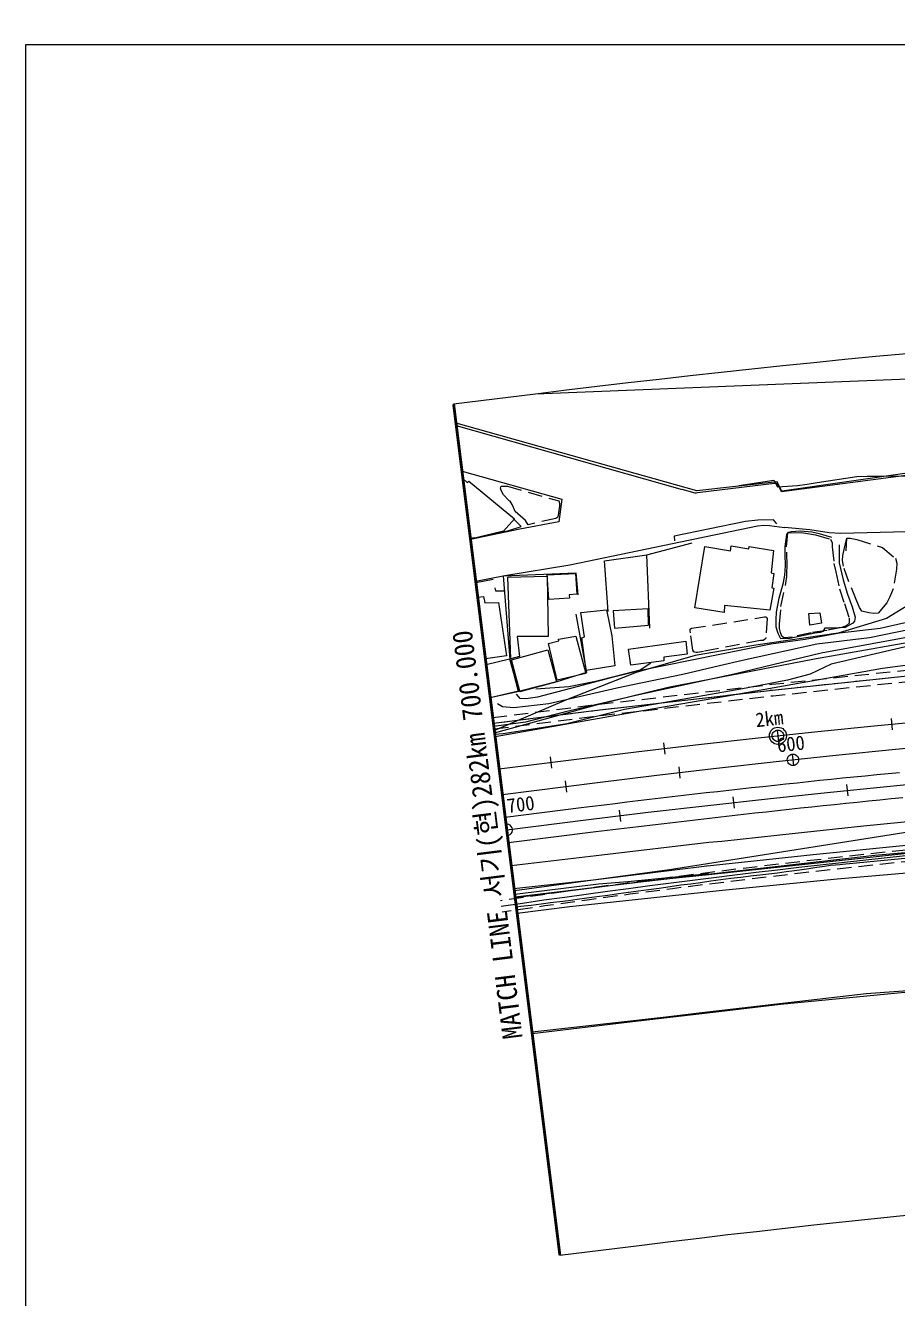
# Model space of a CAD drawing. Header units: millimetres. Extents: x 5094 to 5890, y 1103 to 1809.
# Drawn here: x 5093.9 to 5246.4, y 1399.7 to 1622.4 of the extents above; entities that cross this region are included whole.
import ezdxf
from ezdxf.enums import TextEntityAlignment as Align
from ezdxf.xclip import XClip

# ---------------------------------------------------------------- set-up
doc = ezdxf.new("R2010")
doc.units = ezdxf.units.MM
doc.header["$LTSCALE"] = 10
doc.header["$MEASUREMENT"] = 0
doc.header["$XCLIPFRAME"] = 2
doc.linetypes.add('A-CENTR01', pattern=[2, 1.25, -0.25, 0.25, -0.25])
doc.linetypes.add('HIDDEN', pattern=[0.375, 0.25, -0.125])
for name, color, linetype in [('TN-CABL', 4, 'Continuous'), ('TN-MACL', 6, 'A-CENTR01'), ('TN-MACT', 6, 'Continuous'), ('TZ-BASE', 253, 'Continuous'), ('TZ-CABL', 4, 'Continuous')]:
    doc.layers.add(name, color=color, linetype=linetype)
doc.layers.add('TX-PAPR', color=2, linetype='Continuous', plot=False)
doc.styles.get("Standard").update_dxf_attribs({"font": 'GulimChe.ttf'})
doc.linetypes.add('ZIGZAG', pattern='A,0.0001,-0.2,[131,ltypeshp.shx,S=0.2,R=0,X=-0.2,Y=0],-0.4,[131,ltypeshp.shx,S=0.2,R=180,X=0.2,Y=0],-0.2', length=0.8001)

# ---------------------------------------------------------------- blocks, each defined once
blk = doc.blocks.new('JD-FJFJFS')
at = {"layer": 'TZ-BASE'}
for p, q in [((67.23, 19.47), (67.42, 17.48)), ((67.23, 19.47), (67.42, 17.48)), ((47.32, 17.44), (47.53, 15.45)), ((47.32, 17.44), (47.53, 15.45)), ((27.43, 15.21), (27.67, 13.22)), ((27.43, 15.21), (27.67, 13.22)), ((7.57, 12.79), (7.82, 10.8)), ((7.57, 12.79), (7.82, 10.8)), ((49.95, 13.24), (50.16, 11.25)), ((30.07, 11.01), (30.3, 9.02)), ((10.21, 8.58), (10.45, 6.6)), ((59.7, 5.92), (59.5, 7.91)), ((39.82, 3.8), (39.6, 5.79)), ((19.97, 1.48), (19.73, 3.46)), ((0.12, -0.99), (-0.12, 0.99))]:
    blk.add_line(p, q, dxfattribs=at)
for points, elevation in [([(40.57, 60.25), (46.69, 61.14), (47.33, 60.02), (50.85, 60.22), (52.53, 60.45), (54.32, 60.74), (61.23, 61.79), (63.03, 61.85), (64.75, 61.87), (68.11, 61.92), (69.79, 61.86), (71.49, 61.86), (74.85, 62.07), (75.89, 63.44), (76.49, 65.05), (76.97, 66.69), (77.4, 68.43), (78.08, 71.1)], 38), ([(177.06, 40.09), (176.78, 41.07), (175.64, 42.75), (174.75, 43.25), (172.72, 43.54), (164.54, 43.56), (157.26, 43.36), (143.61, 42.72), (127.93, 43.02), (122.76, 42.43), (113.42, 41.8), (94.87, 39.56), (82.57, 38.12), (75.33, 37.51), (65.29, 35.24), (58.2, 34.42), (52.2, 33.28), (46.18, 32.47), (23.18, 27.79), (21.52, 27.38)], 41), ([(79.66, 36.89), (63.43, 33.61), (54.26, 32.48), (41.21, 29.64), (37.2, 28.68), (30.77, 27.14), (23.47, 25.65)], 42), ([(176.8, 37.53), (173.82, 38.18), (170.16, 40.05), (168.16, 40.6), (165, 40.66), (152.61, 40.01), (132.93, 39.44), (118.27, 38.84), (108.79, 38.11), (101.44, 37.59), (93.14, 37.16), (77.6, 35.05), (54.98, 30.88), (39.75, 27.23), (25.26, 24.07)], 43), ([(176.21, 35.99), (174.17, 36), (172.2, 36.5), (170.41, 37.46), (168.83, 38.7), (167.84, 39.07), (162.74, 39.32), (152.31, 38.88), (148.13, 38.89), (143.93, 38.93), (137.72, 38.41), (129.26, 38.44), (110.68, 36.86), (96.07, 36.48), (91.99, 35.98), (82.85, 34.5), (76.8, 33.67), (69.76, 32.03), (56.74, 28.97), (53.06, 27.24), (49.08, 26.16), (40.96, 24.61), (27.36, 22.21)], 44), ([(5.07, 24.68), (10.85, 25.07), (15.55, 26.03), (23.33, 27.98), (25.18, 29.23)], 40), ([(21.52, 27.38), (18.2, 26.56), (12.25, 25.01), (5.37, 23.21), (3.36, 22.89), (2.35, 22.95), (1.69, 23.7)], 41), ([(23.47, 25.65), (19.27, 24.8), (7.38, 22.02), (1.25, 21.33), (-0.76, 21.5), (-1.6, 22.05)], 42), ([(25.26, 24.07), (22.56, 23.48), (10.28, 20.61), (3.28, 18.85), (-1.84, 18.11), (-2.27, 18.19)], 43), ([(27.36, 22.21), (20.62, 21.02), (10.52, 18.56), (-0.63, 16.78), (-2.08, 16.66)], 44), ([(219.17, -2.44), (209.88, -2.04), (201.58, -1.66), (193.31, -1.74), (190.32, -1.15), (183.16, -0.85), (176.93, -1.1), (173.83, -1.39), (163.57, -1.23), (158.42, -1.29), (151.18, -0.95), (145.01, -1.26), (140.97, -1.59), (128.69, -0.46), (119.53, -0.25), (58.72, -6.05)], 46), ([(35.35, -7.69), (21.16, -9.1), (16.04, -9.52), (1.41, -11.3)], 45)]:
    blk.add_lwpolyline(points, dxfattribs=dict(at, elevation=elevation))
at = {"layer": 'TZ-BASE', "ltscale": 20, "flags": 128}
blk.add_lwpolyline([(-1.33, 10.67), (12.69, 12.42, -0.041993), (347.78, 25.91)], format="xyb", dxfattribs=at)
at = {"layer": 'TZ-BASE', "flags": 128}
for points in [[(-1.33, 10.67), (12.69, 12.42, -0.041993), (347.78, 25.91)], [(0, 0), (14.32, 1.79, -0.041993), (349.4, 15.28), (349.4, 15.28), (519.06, 7.86), (519.06, 7.86), (698.89, 0)]]:
    blk.add_lwpolyline(points, format="xyb", dxfattribs=at)
at = {"layer": 'TZ-BASE'}
blk.add_lwpolyline([(-0.77, 6.2), (15.85, 8.28, -0.041993), (350.93, 21.77)], format="xyb", dxfattribs=at)
at = {"layer": 'TZ-BASE', "flags": 128}
for points, elevation in [([(52.86, 37.84), (54.78, 37.94), (55.07, 36.17), (53.04, 35.82), (52.86, 37.84)], 42.04), ([(58.72, -6.05), (58.24, -6.13), (57.53, -6.19), (56.63, -6.27), (55.58, -6.42), (54.25, -6.62), (52.83, -6.84), (51.6, -7.01), (50.31, -7.16), (48.88, -7.36), (47.37, -7.57), (45.83, -7.76), (44.25, -7.95), (42.64, -8.13), (40.96, -8.33), (39.2, -8.54), (37.44, -8.76), (35.71, -9), (33.9, -9.28), (32.18, -9.49), (30.46, -9.7), (28.61, -9.95), (26.64, -10.24), (24.81, -10.5), (23.04, -10.75), (21.31, -10.99), (19.57, -11.22), (17.66, -11.48), (15.73, -11.71), (13.99, -11.97), (12.34, -12.2), (10.8, -12.41), (9.27, -12.6), (7.67, -12.8), (6.01, -13.01), (4.27, -13.22), (2.44, -13.43), (1.69, -13.52)], 46)]:
    blk.add_lwpolyline(points, dxfattribs=dict(at, elevation=elevation))
for points in [[(-0.28, 2.23), (13.04, 3.89), (15.02, 4.14), (17.01, 4.39), (18.99, 4.63), (20.98, 4.87), (22.96, 5.11), (24.95, 5.35), (26.94, 5.58), (28.92, 5.81), (30.91, 6.04), (32.9, 6.27), (34.88, 6.5), (36.87, 6.72), (38.86, 6.95), (40.85, 7.17), (42.83, 7.39), (44.82, 7.6), (46.81, 7.82), (48.8, 8.03), (50.79, 8.24), (52.78, 8.45), (54.77, 8.66), (56.76, 8.86), (58.74, 9.07), (60.73, 9.27), (62.72, 9.47), (64.71, 9.66), (66.71, 9.86), (68.7, 10.05)], [(0.28, -2.23), (15.59, -0.32), (17.58, -0.07), (19.56, 0.17), (21.55, 0.41), (23.54, 0.65), (25.52, 0.89), (27.51, 1.13), (29.49, 1.36), (31.48, 1.6), (33.47, 1.83), (35.45, 2.06), (37.44, 2.28), (39.43, 2.51), (41.41, 2.73), (43.4, 2.95), (45.39, 3.17), (47.38, 3.39), (49.37, 3.6), (51.36, 3.82), (53.34, 4.03), (55.33, 4.24), (57.32, 4.44), (59.31, 4.65), (61.3, 4.85), (63.29, 5.05), (65.28, 5.25), (67.27, 5.45), (69.26, 5.64)]]:
    blk.add_lwpolyline(points, dxfattribs=at)
at = {"layer": 'TZ-BASE', "linetype": 'Continuous'}
for points in [[(97.94, 140.69, 41.67), (75.37, 65.49, 40.62), (71.67, 62.62, 40.57), (48.12, 59.23, 39.23), (47.32, 60.89, 38.91)], [(47.32, 60.89, 39.59), (33.27, 59.29, 39.52), (-8.88, 71.11, 39.4)], [(-5.64, 51.09, 43.47), (-6.36, 50.94, 43.46)], [(25.02, 35.28, 40.85), (24.49, 48.1, 39.99), (32.45, 50.22, 40.05)], [(17.73, 38.2, 41.77), (17.1, 47.04, 40.44), (24.5, 48.1, 39.98)], [(2.06, 24.21, 44.12), (0.58, 29.85, 43.54), (-0.55, 44.45, 42.57), (12.08, 44.94, 41.98), (12.45, 41.09, 42.03)], [(-5.4, 43.26, 43.54), (-2.38, 43.85, 43.01)], [(-2.09, 42.3, 42.93), (-1.99, 41.8, 42.94), (-0.45, 41.82, 42.98)], [(12.06, 37.73, 42.19), (13.96, 27.52, 43.08), (8.76, 25.86, 43.32), (2.3, 24.16, 43.11), (2.18, 24.21, 44.1), (-2.88, 23.06, 44.37)], [(28.04, 21.6, 48.11), (38.64, 23.46, 48), (65.73, 28.28, 47.77), (97.98, 32.53, 47.99), (119.8, 34.47, 48.24), (140.08, 35.71, 49.18), (166.22, 36.49, 49.28)], [(-2.04, 16.34, 48.42), (28.04, 21.6, 48.11)], [(28.45, -6.92, 48.29), (100.45, 4.44, 49.52), (124.75, 1.71, 48.18)], [(1.32, -10.61, 48.29), (28.45, -6.92, 48.29)], [(35.12, -32, 50.7), (47.88, -30.5, 51.13), (73.27, -28.07, 53.72), (90.26, -27.02, 54.25), (110.11, -26.48, 54.48), (128.64, -26.24, 54.37), (137.92, -26.39, 52.05)], [(4.45, -35.63, 50.13), (22.01, -33.54, 50.26), (35.12, -32, 50.7)]]:
    blk.add_polyline3d(points, dxfattribs=at)
at = {"layer": 'TZ-BASE'}
for points in [[(-8.83, 70.73, 37.88), (30.67, 59.5, 38.37)], [(72.09, 62.24, 38.74), (48.07, 59.09, 38.53), (47.31, 60.61, 38.49), (33.35, 58.92, 37.88), (33.14, 58.9, 37.87), (32.93, 58.91, 37.87), (30.67, 59.5, 38.37)], [(-7.83, 62.76, 37.75), (9.65, 57.84, 37.89), (9.12, 53.88, 37.97), (2.28, 52.6, 38.91), (-6.34, 50.79, 40.33)], [(-7.67, 61.47, 45.68), (-6.9, 60.77, 45.68), (-6.62, 61.01, 45.68), (1.35, 54.38, 45.68), (-0.56, 52.24, 45.68), (-6.35, 50.85, 45)], [(-6.35, 50.84, 40.56), (0.35, 52.36, 40.51), (2.54, 53.08, 40.53), (1.32, 54.29, 40.7)], [(47.23, 53.5, 38.8), (46.65, 54.25, 38.8), (43.94, 54.19, 38.8), (41.76, 53.91, 38.8), (29.28, 51.34, 38.8), (29.37, 50.52, 38.8)], [(-5.43, 43.47, 43.05), (-0.32, 44.49, 43.13), (11.05, 46.37, 38.62), (15.54, 47.3, 38.63), (43.84, 53.19, 38.95), (44.96, 53.31, 38.95), (45.98, 53.23, 38.95), (48.61, 52.87, 38.95)], [(58.17, 49.83, 39.44), (58.14, 46.69, 39.62), (58.84, 43.7, 39.84), (59.61, 41.24, 39.98), (60.4, 39.01, 40.01), (60.97, 37.22, 40.2), (60.83, 36.47, 40.3), (60.51, 36.14, 40.43), (59.22, 35.4, 40.6), (56.95, 35.3, 40.94), (55.62, 35.3, 40.98), (55.27, 34.69, 41.23), (54.85, 34.53, 41.23), (53.87, 34.37, 41.23), (49.53, 33.44, 41.43), (47.97, 33.43, 41.47), (47.48, 34.33, 41.56), (47.14, 35.43, 41.56), (47.1, 36.78, 41.52), (47.18, 38.06, 41.48), (47.64, 40.53, 41.21), (48.4, 43.25, 40.73), (48.63, 44.54, 40.58), (48.77, 46.17, 40.44), (48.68, 48.17, 40.23), (48.69, 49.51, 40.14), (49, 51.63, 39.87), (49.28, 52.04, 39.65), (49.75, 52.19, 39.65), (51.39, 52.29, 39.6), (53.34, 52.11, 39.59), (54.64, 51.84, 39.49), (55.81, 51.48, 39.49), (56.8, 51.2, 39.39)], [(69.9, 52.15, 38.55), (58.42, 51.82, 37.08), (56.41, 51.93, 40.47), (53.04, 52.49, 38.58), (48.61, 52.87, 38.95)], [(32.89, 38.81, 48.85), (34.62, 49.55, 49.49), (39.11, 48.81, 49.7), (39.25, 49.66, 50.81), (42.37, 49.13, 49.64), (42.41, 49.53, 49.64), (46.63, 48.87, 49.63), (46.24, 44.93, 49.62), (46.72, 44.82, 49.62), (46.34, 42.34, 49.61), (46.69, 42.29, 49.61), (46.03, 38.41, 49.61), (38.08, 39.23, 48.75), (38.02, 37.99, 48.78), (32.89, 38.81, 48.85)], [(72.9, 40.95, 39.07), (66.41, 36.99, 39.92), (57.98, 34.39, 40.41), (43.59, 32.31, 40.39), (32.95, 30.49, 40.3), (22.64, 27.54, 40.55), (10.44, 22.72, 41.82), (-2.17, 17.37, 43.48)], [(12.04, 44.85, 42.09), (12.28, 41.21, 42.09), (10.93, 41.09, 42.09), (10.95, 40.52, 42.09), (7.33, 40.31, 42.09), (7.06, 44.61, 42.09), (12.04, 44.85, 42.09)], [(0.21, 44.22, 43.41), (7.07, 44.38, 43.41), (7.24, 33.8, 43.41), (1.82, 33.8, 43.41), (2.25, 30.34, 43.41), (0.7, 29.91, 43.41), (0.21, 44.22, 43.41)], [(-5.08, 40.68, 45.31), (-4.07, 40.82, 45.31), (-3.86, 39.68, 45.31), (-1.43, 39.75, 45.31), (-0.06, 30.45, 45.31)], [(-2.12, 16.99, 43.76), (16.08, 21.98, 43.32), (28.21, 24.97, 43.39), (53.82, 29.88, 43.58), (76.29, 33.85, 43.97), (94.76, 36.05, 44.15), (122.85, 37.56, 44.37), (145.13, 37.37, 44.81), (167.96, 38.37, 44.54), (168.47, 37.8, 44.58), (168.64, 36.96, 44.58), (169.3, 35.76, 44.58), (170.11, 35.21, 44.58), (171.34, 34.84, 44.61), (183.21, 34.05, 45.08), (197.26, 33.65, 45.44), (211.31, 33.46, 45.42), (319.56, 29.22, 46.63)], [(12.97, 38.01, 42.22), (17.44, 38.46, 42.2), (18.36, 33.91, 42.2), (18.89, 28.67, 42.36), (13.88, 27.86, 42.48), (13.12, 33.56, 42.17), (13.61, 33.73, 42.17), (12.97, 38.01, 42.22)], [(18.61, 38.29, 41.96), (18.87, 35.27, 41.96), (24.79, 35.82, 41.96), (24.75, 38.68, 41.96), (18.61, 38.29, 41.96)], [(7.32, 32.58, 42.2), (9.09, 33.05, 42.2), (9.03, 33.35, 42.2), (12.1, 33.89, 42.2), (13.86, 27.36, 42.95), (8.82, 26.19, 42.96), (7.32, 32.58, 42.2)], [(0.83, 29.74, 43.22), (7.18, 31.5, 43.23), (8.7, 25.88, 43.09), (2.27, 24.23, 43.02), (0.83, 29.74, 43.22)], [(-0.06, 30.45, 45.31), (-3.73, 29.89, 45.31)], [(-3.61, 28.9, 43.45), (0.5, 29.91, 43.45), (2.07, 24.25, 44.13), (-2.88, 23.08, 44.33)], [(21.74, 27.19, 40.64), (10.44, 22.72, 41.82), (-2.17, 17.37, 43.48)], [(-2.12, 16.99, 43.76), (16.08, 21.98, 43.32), (25.11, 24.2, 43.37)], [(35.35, -2.17, 45.04), (37.64, -1.99, 45.06), (50.42, -0.6, 45.14), (62.41, 0.69, 45.28), (72.46, 1.7, 45.31)], [(1.28, -10.25, 44.46), (1.79, -10.18, 44.46), (15.63, -8.71, 44.51), (34.52, -6.34, 44.54), (53.57, -4.32, 44.75), (69.87, -2.7, 44.99), (92.6, -0.7, 45.08), (107.26, 0.41, 45.23), (138.95, 2.77, 45.3)], [(116.61, 0.04, 47.48), (100.03, -1.33, 47.92), (64.4, -4.51, 48.1), (23.93, -9.08, 47.85), (1.47, -11.76, 47.77)], [(130.1, 1.13, 45.44), (114.6, -0.29, 46.15), (99.15, -1.61, 46.8), (69.49, -4.23, 46.43), (35.35, -7.85, 46.17)], [(0.78, -6.27, 20.77), (16.65, -4.37, 44.9), (35.35, -2.17, 45.04)], [(1.28, -10.25, 44.46), (1.79, -10.18, 44.46), (15.63, -8.71, 44.51), (34.52, -6.34, 44.54), (35.37, -6.25, 44.55)], [(216.16, -7.59, 49.22), (191.58, -6.65, 48.84), (169.36, -5.91, 48.65), (142.83, -5.29, 48.41), (126.63, -4.63, 48.15), (114.9, -4.7, 48.09), (102.25, -4.83, 48.02), (91.21, -5.72, 47.97), (78.72, -6.82, 47.72), (57.77, -8.66, 47.72), (37.15, -10.67, 47.36), (11.01, -13.46, 46.97), (1.83, -14.65, 46.73)], [(35.35, -7.85, 46.17), (25.04, -8.94, 46.09), (1.48, -11.88, 45.9)], [(123.82, -25.99, 48.52), (101.04, -26.55, 47.91), (84.7, -27.1, 47.98), (62.84, -28.68, 47.76), (35.12, -31.91, 46.91)], [(35.1, -31.91, 46.91), (27.37, -32.82, 46.67), (4.42, -35.41, 46.38)]]:
    blk.add_polyline3d(points, dxfattribs=at)
at = {"layer": 'TZ-BASE', "linetype": 'HIDDEN'}
for points in [[(-0.59, 58.62, 37.85), (-0.98, 59.38, 37.85), (-1.09, 59.77, 37.85), (-1.03, 59.98, 37.85), (-0.9, 60.12, 37.85), (0.14, 60.12, 37.85), (9.11, 57.53, 37.85), (9.2, 57.16, 37.85), (9.24, 56.64, 37.85), (8.96, 54.71, 37.85), (8.56, 54.48, 37.85), (3.73, 53.36, 37.85), (3.29, 54.13, 37.85), (1.47, 55.68, 37.85), (1.19, 56.39, 37.85), (0.95, 56.9, 37.85), (0.75, 57.2, 37.85), (0.61, 57.46, 37.85), (0.42, 57.55, 37.85), (-0.59, 58.62, 37.85)], [(49.19, 51.94, 38.93), (51.54, 52, 38.91), (52.96, 51.79, 38.9), (53.99, 51.58, 38.89), (56.61, 50.86, 38.89), (56.9, 50.21, 38.93), (56.92, 49.5, 38.96), (57.24, 46.58, 39.11), (57.55, 45.12, 39.28), (58.2, 42.18, 39.55), (59.05, 39.57, 39.83), (59.92, 37.03, 40), (59.9, 36.12, 40.04), (59.35, 35.68, 40.17), (58.62, 35.4, 40.3), (55.96, 34.89, 40.63), (53.26, 34.47, 40.88), (49.92, 33.7, 40.95), (48.45, 33.57, 41.05), (48.11, 33.87, 41.04), (47.87, 34.53, 40.98), (47.73, 35.23, 40.98), (47.72, 36.01, 40.86), (47.97, 39.05, 40.43), (48.82, 43.13, 39.92), (48.98, 44.29, 39.7), (49.01, 45.14, 39.56), (49.02, 46.04, 39.41), (48.95, 49.48, 39.01), (49.19, 51.94, 38.93)], [(59.38, 48.8, 38.79), (59.51, 50.99, 38.62), (60.06, 51.04, 38.59), (61.22, 50.78, 38.59), (65.71, 49.36, 38.59), (67.97, 47.51, 38.6), (68.24, 46.67, 38.63), (68.16, 45.62, 38.64), (67.62, 42.14, 38.96), (67.03, 40.74, 39.09), (66.49, 39.68, 39.22), (64.95, 37.92, 39.33), (64.2, 37.82, 39.38), (63.33, 37.93, 39.4), (62.12, 38.26, 39.49), (61.73, 38.9, 39.49), (61.23, 40.01, 39.41), (59.85, 43.35, 39.22), (58.91, 46.11, 38.89), (58.72, 47.13, 38.78), (58.76, 47.98, 38.61), (59.04, 49.05, 38.53), (59.51, 50.99, 38.62)]]:
    blk.add_polyline3d(points, dxfattribs=at)
blk.add_polyline3d([(34.41, 31.2, 39.92), (33.37, 31.01, 39.79), (33.13, 31, 39.79), (32.88, 31.05, 39.79), (32.74, 31.15, 39.79), (32.57, 31.43, 39.79), (32.12, 34.48, 39.77), (32.07, 34.78, 39.68), (32.07, 34.94, 39.7), (32.11, 35.12, 39.7), (32.3, 35.25, 39.7), (45.06, 37.23, 39.84), (45.26, 37.25, 39.84), (45.4, 37.2, 39.84), (45.53, 36.97, 39.84), (45.3, 33.65, 39.84), (45.25, 33.42, 39.84), (45.09, 33.28, 39.84), (44.88, 33.13, 39.84), (44.39, 33.09, 39.84)], close=True, dxfattribs=at)
at = {"layer": 'TZ-BASE'}
blk.add_polyline3d([(21.68, 28.78, 42.52), (21.3, 31.6, 42.5), (31.32, 33.02, 42.5), (31.58, 30.72, 42.5), (27.45, 30.18, 42.39), (27.46, 29.54, 42.41)], close=True, dxfattribs=at)
for centre, radius in [((47.43, 16.45), 1.5), ((47.43, 16.45), 1.5), ((47.43, 16.45), 1), ((47.43, 16.45), 1), ((50.06, 12.25), 1)]:
    blk.add_circle(centre, radius, dxfattribs=at)
blk.add_arc((0, 0), 1, 277.1151, 97.1151, dxfattribs=at)
for s, rotation, p in [('2km', 6.1134, (43.65, 17.94)), ('2km', 6.1134, (43.65, 17.94)), ('600', 6.1284, (47.42, 13.55)), ('700', 7.1151, (0.18, 2.93))]:
    blk.add_text(s, height=2.5, rotation=rotation, dxfattribs=at).set_placement(p)

msp = doc.modelspace()

# ---------------------------------------------------------------- linework, layer by layer
at = {"layer": 'TN-CABL', "linetype": 'ZIGZAG', "ltscale": 0.5}
msp.add_lwpolyline([(5175.75, 1500.38), (5192.93, 1502.52), (5224.57, 1506.17), (5248.1, 1508.66), (5276.25, 1511.92), (5302.12, 1514.52), (5322.21, 1515.63), (5339.87, 1516.06)], dxfattribs=at)
msp.add_lwpolyline([(5296.82, 1481.96), (5296.35, 1481.52, 0.017261), (5177.12, 1468.32)], format="xyb", dxfattribs=at)
at = {"layer": 'TN-MACL', "const_width": 0.5}
msp.add_lwpolyline([(5168.79, 1556.15), (5187.37, 1407.3)], dxfattribs=at)
at = {"layer": 'TX-PAPR'}
msp.add_lwpolyline([(5093.89, 1103.05), (5889.89, 1103.05), (5889.89, 1619.05), (5093.89, 1619.05)], close=True, dxfattribs=at)
at = {"layer": 'TX-PAPR', "flags": 128}
msp.add_lwpolyline([(5168.79, 1556.15), (5187.37, 1407.3), (5201.69, 1409.09, -0.041993), (5524.2, 1422.08), (5693.87, 1414.66), (5693.87, 1414.66), (5873.69, 1406.8), (5880.25, 1556.65), (5700.42, 1564.51), (5700.42, 1564.51), (5530.75, 1571.93, 0.041993), (5183.11, 1557.93), (5168.79, 1556.15)], format="xyb", dxfattribs=at)
at = {"layer": 'TZ-CABL', "linetype": 'HIDDEN', "flags": 128}
for points in [[(5175.63, 1501.37), (5192.81, 1503.51), (5224.46, 1507.17), (5247.99, 1509.66), (5276.14, 1512.91), (5302.04, 1515.52), (5322.17, 1516.63), (5340.05, 1517.06)], [(5175.75, 1500.38), (5192.93, 1502.52), (5224.57, 1506.17), (5248.1, 1508.66), (5276.25, 1511.92), (5302.12, 1514.52), (5322.21, 1515.63), (5339.87, 1516.06)], [(5175.88, 1499.39), (5193.05, 1501.53), (5224.68, 1505.18), (5248.21, 1507.67), (5276.36, 1510.92), (5302.2, 1513.52), (5322.25, 1514.63), (5340.1, 1515.06)]]:
    msp.add_lwpolyline(points, dxfattribs=at)
for points in [[(5296.37, 1482.92), (5295.92, 1482.49, 0.01721), (5176.98, 1469.31)], [(5297.75, 1481.47), (5296.79, 1480.55, 0.017313), (5177.27, 1467.33)]]:
    msp.add_lwpolyline(points, format="xyb", dxfattribs=at)

# ---------------------------------------------------------------- block references
at = {"layer": 'TZ-BASE'}
ref = msp.add_blockref('JD-FJFJFS', (5178.08, 1481.72), dxfattribs=at)
XClip(ref).set_block_clipping_path([(-9.2897454324, 74.4224470829), (9.2897454323, -74.4224470829), (23.6059495803, -72.6354339273), (346.1232500652, -59.6486941024), (515.785324317, -67.0663218898), (515.7857195197, -67.0663391681), (695.6139382592, -74.9284237473), (702.165675345, 74.9284237478), (522.3374600953, 82.7905081745), (522.3370673573, 82.7905253449), (352.674977433, 90.2081538176), (5.0264587284, 76.20946024)])

# ---------------------------------------------------------------- texts
at = {"layer": 'TN-MACT'}
msp.add_text('MATCH LINE 서기(현)282km 700.000', height=3.5, rotation=97.1151, dxfattribs=at).set_placement((5174.67, 1480.85), align=Align.MIDDLE_CENTER)

doc.saveas('drawing.dxf')
